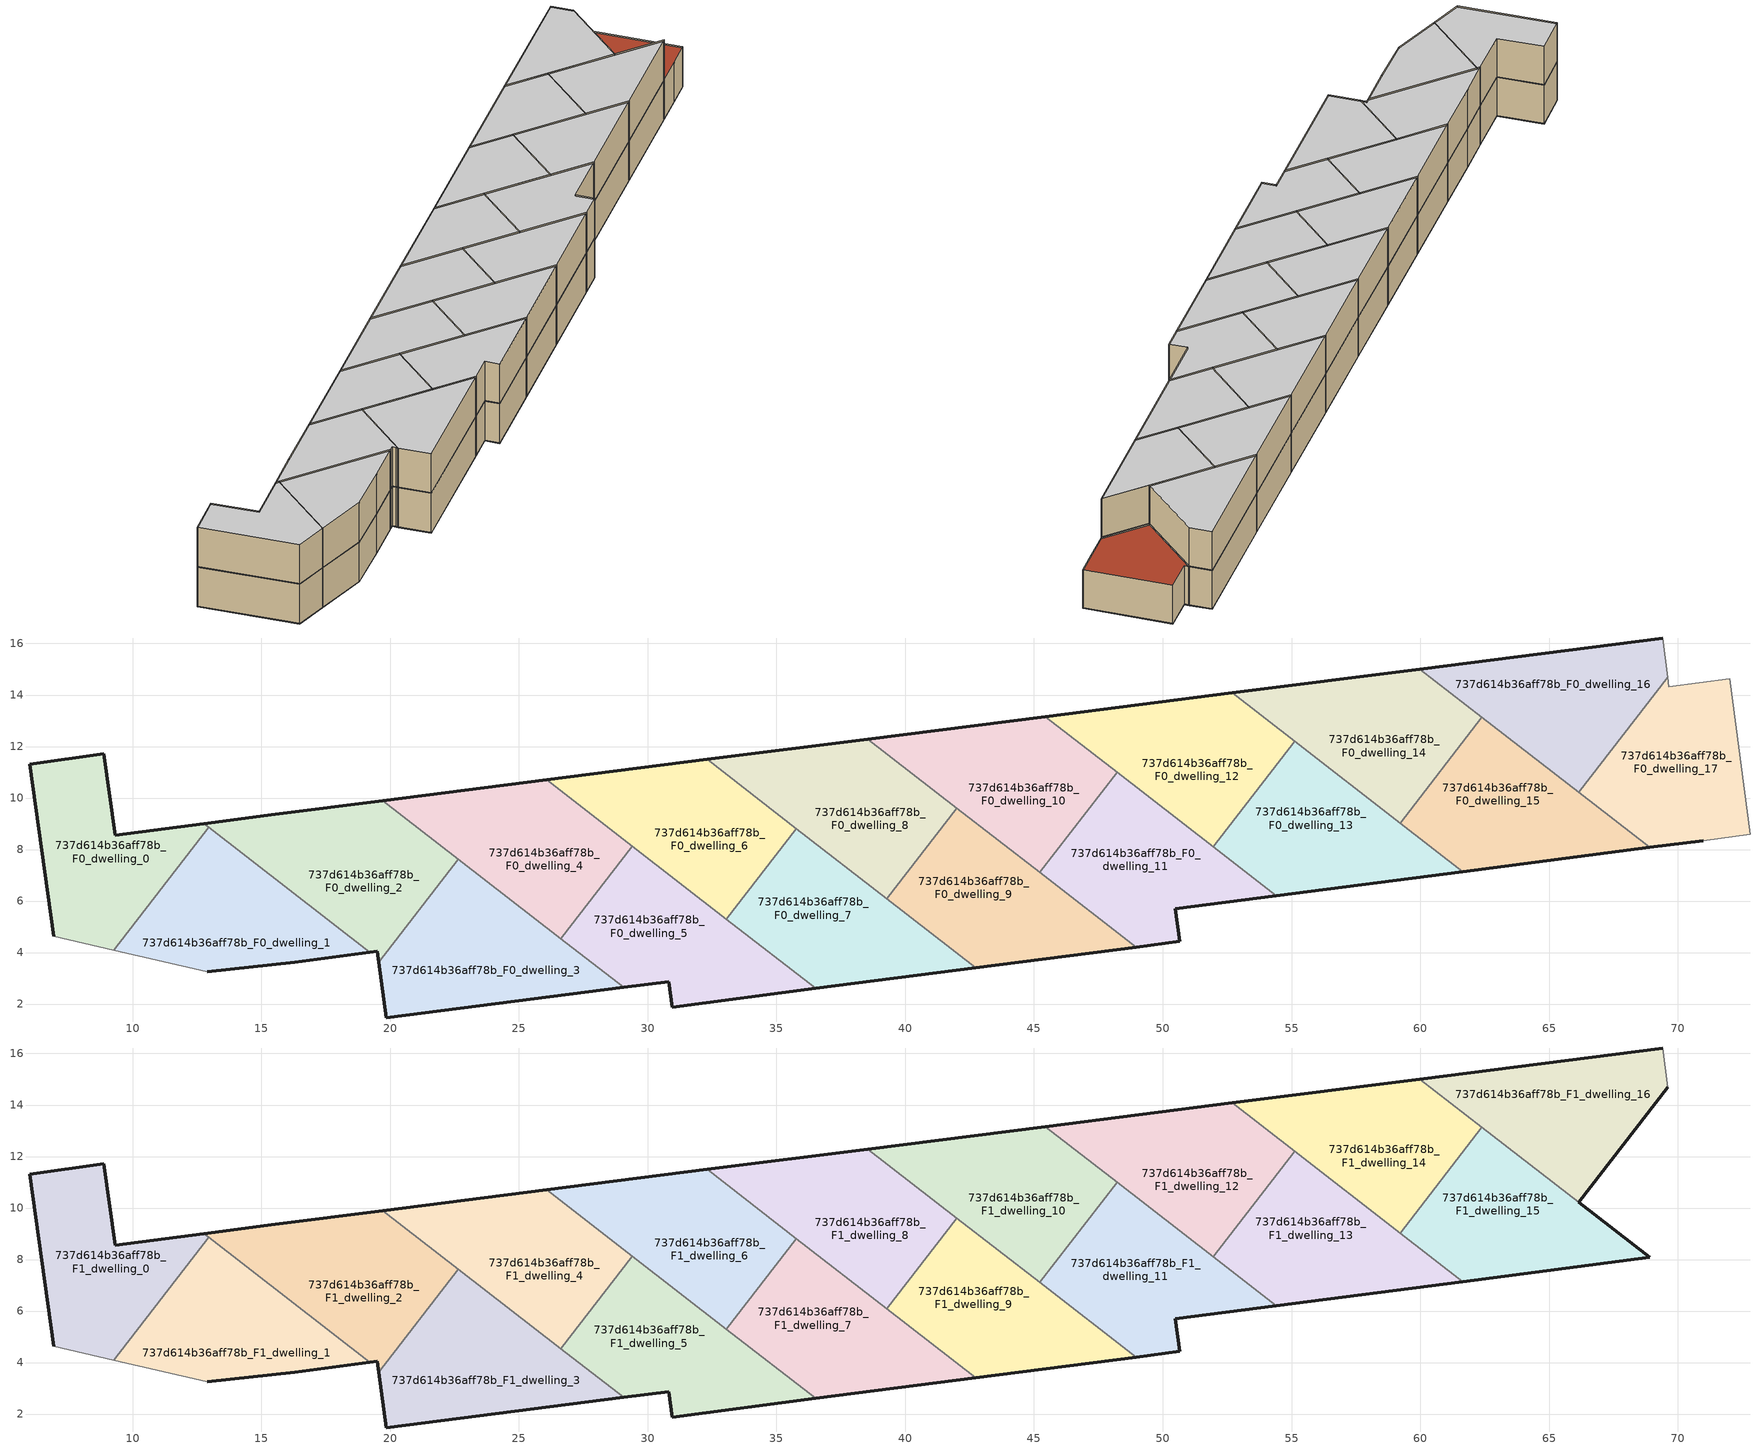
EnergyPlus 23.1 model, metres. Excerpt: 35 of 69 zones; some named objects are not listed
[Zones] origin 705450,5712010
737d614b36aff78b_F0_dwelling_0
 floor ground (EU_floor_Construction): 9.27,4.09 12.96,8.86 12.77,9 9.33,8.55 8.87,11.71 6,11.31 6.94,4.63 z0
 wall outside (EU_wall_Construction): 6.94,4.63 6,11.31 8.87,11.71 9.33,8.55 12.77,9 z0:3
 wall to 737d614b36aff78b_F0_dwelling_1 (EU_wall_Construction): 12.96,8.86 9.27,4.09 z0:3
 wall adiabatic (EU_wall_Construction): 9.27,4.09 6.94,4.63 z0:3
 wall to 737d614b36aff78b_F0_dwelling_2 (EU_wall_Construction): 12.77,9 12.96,8.86 z0:3
737d614b36aff78b_F0_dwelling_1
 floor ground (EU_floor_Construction): 19.22,4.01 12.96,8.86 9.27,4.09 12.9,3.25 16.3,3.63 z0
 wall outside (EU_wall_Construction): 19.22,4.01 16.3,3.63 12.9,3.25 z0:3
 wall adiabatic (EU_wall_Construction): 12.9,3.25 9.27,4.09 z0:3
 wall to 737d614b36aff78b_F0_dwelling_2 (EU_wall_Construction): 12.96,8.86 19.22,4.01 z0:3
737d614b36aff78b_F0_dwelling_10
 floor ground (EU_floor_Construction): 45.22,7.12 48.22,11 45.43,13.16 38.55,12.29 z0
 wall outside (EU_wall_Construction): 38.55,12.29 45.43,13.16 z0:3
 wall to 737d614b36aff78b_F0_dwelling_11 (EU_wall_Construction): 48.22,11 45.22,7.12 z0:3
 wall to 737d614b36aff78b_F0_dwelling_12 (EU_wall_Construction): 45.43,13.16 48.22,11 z0:3
 wall to 737d614b36aff78b_F0_dwelling_8 (EU_wall_Construction): 42.01,9.61 38.55,12.29 z0:3
 wall to 737d614b36aff78b_F0_dwelling_9 (EU_wall_Construction): 45.22,7.12 42.01,9.61 z0:3
737d614b36aff78b_F0_dwelling_11
 floor ground (EU_floor_Construction): 54.4,6.21 48.22,11 45.22,7.12 48.97,4.21 50.66,4.43 50.49,5.7 z0
 wall outside (EU_wall_Construction): 54.4,6.21 50.49,5.7 50.66,4.43 48.97,4.21 z0:3
 wall to 737d614b36aff78b_F0_dwelling_9 (EU_wall_Construction): 48.97,4.21 45.22,7.12 z0:3
 wall to 737d614b36aff78b_F0_dwelling_13 (EU_wall_Construction): 51.96,8.1 54.4,6.21 z0:3
 wall to 737d614b36aff78b_F0_dwelling_12 (EU_wall_Construction): 48.22,11 51.96,8.1 z0:3
737d614b36aff78b_F0_dwelling_12
 floor ground (EU_floor_Construction): 51.96,8.1 55.13,12.2 52.69,14.08 45.43,13.16 z0
 wall outside (EU_wall_Construction): 45.43,13.16 52.69,14.08 z0:3
 wall to 737d614b36aff78b_F0_dwelling_13 (EU_wall_Construction): 55.13,12.2 51.96,8.1 z0:3
 wall to 737d614b36aff78b_F0_dwelling_14 (EU_wall_Construction): 52.69,14.08 55.13,12.2 z0:3
737d614b36aff78b_F0_dwelling_13
 floor ground (EU_floor_Construction): 61.65,7.14 55.13,12.2 51.96,8.1 54.4,6.21 z0
 wall outside (EU_wall_Construction): 61.65,7.14 54.4,6.21 z0:3
 wall to 737d614b36aff78b_F0_dwelling_15 (EU_wall_Construction): 59.22,9.03 61.65,7.14 z0:3
 wall to 737d614b36aff78b_F0_dwelling_14 (EU_wall_Construction): 55.13,12.2 59.22,9.03 z0:3
737d614b36aff78b_F0_dwelling_14
 floor ground (EU_floor_Construction): 59.22,9.03 62.39,13.13 59.97,15.01 52.69,14.08 z0
 wall outside (EU_wall_Construction): 52.69,14.08 59.97,15.01 z0:3
 wall to 737d614b36aff78b_F0_dwelling_15 (EU_wall_Construction): 62.39,13.13 59.22,9.03 z0:3
 wall to 737d614b36aff78b_F0_dwelling_16 (EU_wall_Construction): 59.97,15.01 62.39,13.13 z0:3
737d614b36aff78b_F0_dwelling_15
 floor ground (EU_floor_Construction): 68.91,8.08 62.39,13.13 59.22,9.03 61.65,7.14 z0
 wall outside (EU_wall_Construction): 68.91,8.08 61.65,7.14 z0:3
 wall to 737d614b36aff78b_F0_dwelling_17 (EU_wall_Construction): 66.15,10.22 68.91,8.08 z0:3
 wall to 737d614b36aff78b_F0_dwelling_16 (EU_wall_Construction): 62.39,13.13 66.15,10.22 z0:3
737d614b36aff78b_F0_dwelling_16
 floor ground (EU_floor_Construction): 66.15,10.22 69.6,14.68 69.41,16.2 59.97,15.01 z0
 wall outside (EU_wall_Construction): 59.97,15.01 69.41,16.2 z0:3
 wall adiabatic (EU_wall_Construction): 69.41,16.2 69.6,14.68 z0:3
 wall to 737d614b36aff78b_F0_dwelling_17 (EU_wall_Construction): 69.6,14.68 66.15,10.22 z0:3
737d614b36aff78b_F0_dwelling_17
 floor ground (EU_floor_Construction): 72.8,8.59 72.02,14.63 69.65,14.32 69.6,14.68 66.15,10.22 68.91,8.08 70.99,8.35 z0
 wall outside (EU_wall_Construction): 70.99,8.35 68.91,8.08 z0:3
 wall adiabatic (EU_wall_Construction): 69.6,14.68 69.65,14.32 72.02,14.63 72.8,8.59 70.99,8.35 z0:3
 roof outside (EU_roof_Construction): 72.02,14.63 72.8,8.59 70.99,8.35 68.91,8.08 66.15,10.22 69.6,14.68 69.65,14.32 z3
737d614b36aff78b_F0_dwelling_2
 floor ground (EU_floor_Construction): 19.56,3.63 22.66,7.62 19.72,9.9 15.53,9.37 12.77,9 19.22,4.01 19.51,4.05 19.54,3.76 z0
 wall outside (EU_wall_Construction): 12.77,9 15.53,9.37 19.72,9.9 / 19.56,3.63 19.54,3.76 19.51,4.05 19.22,4.01 z0:3
 wall to 737d614b36aff78b_F0_dwelling_3 (EU_wall_Construction): 22.66,7.62 19.56,3.63 z0:3
 wall to 737d614b36aff78b_F0_dwelling_4 (EU_wall_Construction): 19.72,9.9 22.66,7.62 z0:3
737d614b36aff78b_F0_dwelling_3
 floor ground (EU_floor_Construction): 29.08,2.65 22.66,7.62 19.56,3.63 19.85,1.47 z0
 wall outside (EU_wall_Construction): 29.08,2.65 19.85,1.47 19.56,3.63 z0:3
 wall to 737d614b36aff78b_F0_dwelling_5 (EU_wall_Construction): 26.63,4.54 29.08,2.65 z0:3
 wall to 737d614b36aff78b_F0_dwelling_4 (EU_wall_Construction): 22.66,7.62 26.63,4.54 z0:3
737d614b36aff78b_F0_dwelling_4
 floor ground (EU_floor_Construction): 26.63,4.54 29.41,8.12 26.07,10.71 19.72,9.9 z0
 wall outside (EU_wall_Construction): 19.72,9.9 26.07,10.71 z0:3
 wall to 737d614b36aff78b_F0_dwelling_5 (EU_wall_Construction): 29.41,8.12 26.63,4.54 z0:3
 wall to 737d614b36aff78b_F0_dwelling_6 (EU_wall_Construction): 26.07,10.71 29.41,8.12 z0:3
737d614b36aff78b_F0_dwelling_5
 floor ground (EU_floor_Construction): 36.53,2.61 29.41,8.12 26.63,4.54 29.08,2.65 30.82,2.87 30.95,1.88 z0
 wall outside (EU_wall_Construction): 36.53,2.61 30.95,1.88 30.82,2.87 29.08,2.65 z0:3
 wall to 737d614b36aff78b_F0_dwelling_7 (EU_wall_Construction): 33.06,5.3 36.53,2.61 z0:3
 wall to 737d614b36aff78b_F0_dwelling_6 (EU_wall_Construction): 29.41,8.12 33.06,5.3 z0:3
737d614b36aff78b_F0_dwelling_6
 floor ground (EU_floor_Construction): 33.06,5.3 35.78,8.81 32.31,11.5 26.07,10.71 z0
 wall outside (EU_wall_Construction): 26.07,10.71 32.31,11.5 z0:3
 wall to 737d614b36aff78b_F0_dwelling_7 (EU_wall_Construction): 35.78,8.81 33.06,5.3 z0:3
 wall to 737d614b36aff78b_F0_dwelling_8 (EU_wall_Construction): 32.31,11.5 35.78,8.81 z0:3
737d614b36aff78b_F0_dwelling_7
 floor ground (EU_floor_Construction): 42.75,3.41 35.78,8.81 33.06,5.3 36.53,2.61 z0
 wall outside (EU_wall_Construction): 42.75,3.41 36.53,2.61 z0:3
 wall to 737d614b36aff78b_F0_dwelling_9 (EU_wall_Construction): 39.28,6.09 42.75,3.41 z0:3
 wall to 737d614b36aff78b_F0_dwelling_8 (EU_wall_Construction): 35.78,8.81 39.28,6.09 z0:3
737d614b36aff78b_F0_dwelling_8
 floor ground (EU_floor_Construction): 39.28,6.09 42.01,9.61 38.55,12.29 32.31,11.5 z0
 wall outside (EU_wall_Construction): 32.31,11.5 38.55,12.29 z0:3
 wall to 737d614b36aff78b_F0_dwelling_9 (EU_wall_Construction): 42.01,9.61 39.28,6.09 z0:3
737d614b36aff78b_F0_dwelling_9
 floor ground (EU_floor_Construction): 48.97,4.21 42.01,9.61 39.28,6.09 42.75,3.41 z0
 wall outside (EU_wall_Construction): 48.97,4.21 42.75,3.41 z0:3
737d614b36aff78b_F1_dwelling_0
 floor to 737d614b36aff78b_F0_dwelling_0 (EU_floor_Construction): 9.27,4.09 12.96,8.86 12.77,9 9.33,8.55 8.87,11.71 6,11.31 6.94,4.63 z3
 wall outside (EU_wall_Construction): 6.94,4.63 6,11.31 8.87,11.71 9.33,8.55 12.77,9 z3:6
 wall to 737d614b36aff78b_F1_dwelling_1 (EU_wall_Construction): 12.96,8.86 9.27,4.09 z3:6
 wall adiabatic (EU_wall_Construction): 9.27,4.09 6.94,4.63 z3:6
 wall to 737d614b36aff78b_F1_dwelling_2 (EU_wall_Construction): 12.77,9 12.96,8.86 z3:6
 ceiling to 737d614b36aff78b_F2_dwelling_0 (EU_floor_Construction): 12.77,9 12.96,8.86 9.27,4.09 6.94,4.63 6,11.31 8.87,11.71 9.33,8.55 z6
737d614b36aff78b_F1_dwelling_1
 floor to 737d614b36aff78b_F0_dwelling_1 (EU_floor_Construction): 19.22,4.01 12.96,8.86 9.27,4.09 12.9,3.25 16.3,3.63 z3
 wall outside (EU_wall_Construction): 19.22,4.01 16.3,3.63 12.9,3.25 z3:6
 wall adiabatic (EU_wall_Construction): 12.9,3.25 9.27,4.09 z3:6
 wall to 737d614b36aff78b_F1_dwelling_2 (EU_wall_Construction): 12.96,8.86 19.22,4.01 z3:6
 ceiling to 737d614b36aff78b_F2_dwelling_1 (EU_floor_Construction): 19.22,4.01 16.3,3.63 12.9,3.25 9.27,4.09 12.96,8.86 z6
737d614b36aff78b_F1_dwelling_10
 floor to 737d614b36aff78b_F0_dwelling_10 (EU_floor_Construction): 45.22,7.12 48.22,11 45.43,13.16 38.55,12.29 z3
 wall outside (EU_wall_Construction): 38.55,12.29 45.43,13.16 z3:6
 wall to 737d614b36aff78b_F1_dwelling_11 (EU_wall_Construction): 48.22,11 45.22,7.12 z3:6
 wall to 737d614b36aff78b_F1_dwelling_12 (EU_wall_Construction): 45.43,13.16 48.22,11 z3:6
 wall to 737d614b36aff78b_F1_dwelling_8 (EU_wall_Construction): 42.01,9.61 38.55,12.29 z3:6
 wall to 737d614b36aff78b_F1_dwelling_9 (EU_wall_Construction): 45.22,7.12 42.01,9.61 z3:6
 ceiling to 737d614b36aff78b_F2_dwelling_10 (EU_floor_Construction): 48.22,11 45.22,7.12 38.55,12.29 45.43,13.16 z6
737d614b36aff78b_F1_dwelling_11
 floor to 737d614b36aff78b_F0_dwelling_11 (EU_floor_Construction): 54.4,6.21 48.22,11 45.22,7.12 48.97,4.21 50.66,4.43 50.49,5.7 z3
 wall outside (EU_wall_Construction): 54.4,6.21 50.49,5.7 50.66,4.43 48.97,4.21 z3:6
 wall to 737d614b36aff78b_F1_dwelling_9 (EU_wall_Construction): 48.97,4.21 45.22,7.12 z3:6
 wall to 737d614b36aff78b_F1_dwelling_13 (EU_wall_Construction): 51.96,8.1 54.4,6.21 z3:6
 wall to 737d614b36aff78b_F1_dwelling_12 (EU_wall_Construction): 48.22,11 51.96,8.1 z3:6
 ceiling to 737d614b36aff78b_F2_dwelling_11 (EU_floor_Construction): 54.4,6.21 50.49,5.7 50.66,4.43 48.97,4.21 45.22,7.12 48.22,11 z6
737d614b36aff78b_F1_dwelling_12
 floor to 737d614b36aff78b_F0_dwelling_12 (EU_floor_Construction): 51.96,8.1 55.13,12.2 52.69,14.08 45.43,13.16 z3
 wall outside (EU_wall_Construction): 45.43,13.16 52.69,14.08 z3:6
 wall to 737d614b36aff78b_F1_dwelling_13 (EU_wall_Construction): 55.13,12.2 51.96,8.1 z3:6
 wall to 737d614b36aff78b_F1_dwelling_14 (EU_wall_Construction): 52.69,14.08 55.13,12.2 z3:6
 ceiling to 737d614b36aff78b_F2_dwelling_12 (EU_floor_Construction): 55.13,12.2 51.96,8.1 45.43,13.16 52.69,14.08 z6
737d614b36aff78b_F1_dwelling_13
 floor to 737d614b36aff78b_F0_dwelling_13 (EU_floor_Construction): 61.65,7.14 55.13,12.2 51.96,8.1 54.4,6.21 z3
 wall outside (EU_wall_Construction): 61.65,7.14 54.4,6.21 z3:6
 wall to 737d614b36aff78b_F1_dwelling_15 (EU_wall_Construction): 59.22,9.03 61.65,7.14 z3:6
 wall to 737d614b36aff78b_F1_dwelling_14 (EU_wall_Construction): 55.13,12.2 59.22,9.03 z3:6
 ceiling to 737d614b36aff78b_F2_dwelling_13 (EU_floor_Construction): 61.65,7.14 54.4,6.21 51.96,8.1 55.13,12.2 z6
737d614b36aff78b_F1_dwelling_14
 floor to 737d614b36aff78b_F0_dwelling_14 (EU_floor_Construction): 59.22,9.03 62.39,13.13 59.97,15.01 52.69,14.08 z3
 wall outside (EU_wall_Construction): 52.69,14.08 59.97,15.01 z3:6
 wall to 737d614b36aff78b_F1_dwelling_15 (EU_wall_Construction): 62.39,13.13 59.22,9.03 z3:6
 wall to 737d614b36aff78b_F1_dwelling_16 (EU_wall_Construction): 59.97,15.01 62.39,13.13 z3:6
 ceiling to 737d614b36aff78b_F2_dwelling_14 (EU_floor_Construction): 62.39,13.13 59.22,9.03 52.69,14.08 59.97,15.01 z6
737d614b36aff78b_F1_dwelling_15
 floor to 737d614b36aff78b_F0_dwelling_15 (EU_floor_Construction): 68.91,8.08 62.39,13.13 59.22,9.03 61.65,7.14 z3
 wall outside (EU_wall_Construction): 66.15,10.22 68.91,8.08 61.65,7.14 z3:6
 wall to 737d614b36aff78b_F1_dwelling_16 (EU_wall_Construction): 62.39,13.13 66.15,10.22 z3:6
 ceiling to 737d614b36aff78b_F2_dwelling_15 (EU_floor_Construction): 68.91,8.08 61.65,7.14 59.22,9.03 62.39,13.13 z6
737d614b36aff78b_F1_dwelling_16
 floor to 737d614b36aff78b_F0_dwelling_16 (EU_floor_Construction): 66.15,10.22 69.6,14.68 69.41,16.2 59.97,15.01 z3
 wall outside (EU_wall_Construction): 69.6,14.68 66.15,10.22 / 59.97,15.01 69.41,16.2 z3:6
 wall adiabatic (EU_wall_Construction): 69.41,16.2 69.6,14.68 z3:6
 ceiling to 737d614b36aff78b_F2_dwelling_16 (EU_floor_Construction): 69.41,16.2 69.6,14.68 66.15,10.22 59.97,15.01 z6
737d614b36aff78b_F1_dwelling_2
 floor to 737d614b36aff78b_F0_dwelling_2 (EU_floor_Construction): 19.56,3.63 22.66,7.62 19.72,9.9 15.53,9.37 12.77,9 19.22,4.01 19.51,4.05 19.54,3.76 z3
 wall outside (EU_wall_Construction): 12.77,9 15.53,9.37 19.72,9.9 / 19.56,3.63 19.54,3.76 19.51,4.05 19.22,4.01 z3:6
 wall to 737d614b36aff78b_F1_dwelling_3 (EU_wall_Construction): 22.66,7.62 19.56,3.63 z3:6
 wall to 737d614b36aff78b_F1_dwelling_4 (EU_wall_Construction): 19.72,9.9 22.66,7.62 z3:6
 ceiling to 737d614b36aff78b_F2_dwelling_2 (EU_floor_Construction): 22.66,7.62 19.56,3.63 19.54,3.76 19.51,4.05 19.22,4.01 12.77,9 15.53,9.37 19.72,9.9 z6
737d614b36aff78b_F1_dwelling_3
 floor to 737d614b36aff78b_F0_dwelling_3 (EU_floor_Construction): 29.08,2.65 22.66,7.62 19.56,3.63 19.85,1.47 z3
 wall outside (EU_wall_Construction): 29.08,2.65 19.85,1.47 19.56,3.63 z3:6
 wall to 737d614b36aff78b_F1_dwelling_5 (EU_wall_Construction): 26.63,4.54 29.08,2.65 z3:6
 wall to 737d614b36aff78b_F1_dwelling_4 (EU_wall_Construction): 22.66,7.62 26.63,4.54 z3:6
 ceiling to 737d614b36aff78b_F2_dwelling_3 (EU_floor_Construction): 29.08,2.65 19.85,1.47 19.56,3.63 22.66,7.62 z6
737d614b36aff78b_F1_dwelling_4
 floor to 737d614b36aff78b_F0_dwelling_4 (EU_floor_Construction): 26.63,4.54 29.41,8.12 26.07,10.71 19.72,9.9 z3
 wall outside (EU_wall_Construction): 19.72,9.9 26.07,10.71 z3:6
 wall to 737d614b36aff78b_F1_dwelling_5 (EU_wall_Construction): 29.41,8.12 26.63,4.54 z3:6
 wall to 737d614b36aff78b_F1_dwelling_6 (EU_wall_Construction): 26.07,10.71 29.41,8.12 z3:6
 ceiling to 737d614b36aff78b_F2_dwelling_4 (EU_floor_Construction): 29.41,8.12 26.63,4.54 19.72,9.9 26.07,10.71 z6
737d614b36aff78b_F1_dwelling_5
 floor to 737d614b36aff78b_F0_dwelling_5 (EU_floor_Construction): 36.53,2.61 29.41,8.12 26.63,4.54 29.08,2.65 30.82,2.87 30.95,1.88 z3
 wall outside (EU_wall_Construction): 36.53,2.61 30.95,1.88 30.82,2.87 29.08,2.65 z3:6
 wall to 737d614b36aff78b_F1_dwelling_7 (EU_wall_Construction): 33.06,5.3 36.53,2.61 z3:6
 wall to 737d614b36aff78b_F1_dwelling_6 (EU_wall_Construction): 29.41,8.12 33.06,5.3 z3:6
 ceiling to 737d614b36aff78b_F2_dwelling_5 (EU_floor_Construction): 36.53,2.61 30.95,1.88 30.82,2.87 29.08,2.65 26.63,4.54 29.41,8.12 z6
737d614b36aff78b_F1_dwelling_6
 floor to 737d614b36aff78b_F0_dwelling_6 (EU_floor_Construction): 33.06,5.3 35.78,8.81 32.31,11.5 26.07,10.71 z3
 wall outside (EU_wall_Construction): 26.07,10.71 32.31,11.5 z3:6
 wall to 737d614b36aff78b_F1_dwelling_7 (EU_wall_Construction): 35.78,8.81 33.06,5.3 z3:6
 wall to 737d614b36aff78b_F1_dwelling_8 (EU_wall_Construction): 32.31,11.5 35.78,8.81 z3:6
 ceiling to 737d614b36aff78b_F2_dwelling_6 (EU_floor_Construction): 35.78,8.81 33.06,5.3 26.07,10.71 32.31,11.5 z6
737d614b36aff78b_F1_dwelling_7
 floor to 737d614b36aff78b_F0_dwelling_7 (EU_floor_Construction): 42.75,3.41 35.78,8.81 33.06,5.3 36.53,2.61 z3
 wall outside (EU_wall_Construction): 42.75,3.41 36.53,2.61 z3:6
 wall to 737d614b36aff78b_F1_dwelling_9 (EU_wall_Construction): 39.28,6.09 42.75,3.41 z3:6
 wall to 737d614b36aff78b_F1_dwelling_8 (EU_wall_Construction): 35.78,8.81 39.28,6.09 z3:6
 ceiling to 737d614b36aff78b_F2_dwelling_7 (EU_floor_Construction): 42.75,3.41 36.53,2.61 33.06,5.3 35.78,8.81 z6
737d614b36aff78b_F1_dwelling_8
 floor to 737d614b36aff78b_F0_dwelling_8 (EU_floor_Construction): 39.28,6.09 42.01,9.61 38.55,12.29 32.31,11.5 z3
 wall outside (EU_wall_Construction): 32.31,11.5 38.55,12.29 z3:6
 wall to 737d614b36aff78b_F1_dwelling_9 (EU_wall_Construction): 42.01,9.61 39.28,6.09 z3:6
 ceiling to 737d614b36aff78b_F2_dwelling_8 (EU_floor_Construction): 42.01,9.61 39.28,6.09 32.31,11.5 38.55,12.29 z6
737d614b36aff78b_F1_dwelling_9
 floor to 737d614b36aff78b_F0_dwelling_9 (EU_floor_Construction): 48.97,4.21 42.01,9.61 39.28,6.09 42.75,3.41 z3
 wall outside (EU_wall_Construction): 48.97,4.21 42.75,3.41 z3:6
 ceiling to 737d614b36aff78b_F2_dwelling_9 (EU_floor_Construction): 48.97,4.21 42.75,3.41 39.28,6.09 42.01,9.61 z6
[Building]
EU S2 Campaign: North Axis=0; Terrain=City; Solar Distribution=FullExterior
[Site:Location]
London: Latitude=51.5; Longitude=-0.5; Time Zone=0; Elevation=25
[SizingPeriod:WeatherFileDays]
AnnualSizingPeriod: Begin Month=1; Begin Day of Month=1; End Month=12; End Day of Month=31; Day of Week for Start Day=Monday; Use Weather File Daylight Saving Period=No; Use Weather File Rain and Snow Indicators=No
[MATERIAL]
EU_InternalMass_Material: Roughness=MediumRough; Thickness=0.1; Conductivity=1; Density=1800; Specific Heat=900; Thermal Absorptance=0.9; Solar Absorptance=0.7; Visible Absorptance=0.7
[MATERIAL:NOMASS] Roughness=MediumRough; Thermal Absorptance=0.9; Solar Absorptance=0.7; Visible Absorptance=0.7
Name | Thermal Resistance
EU_wall_NoMass | 0.635353
EU_roof_NoMass | 0.675062
EU_floor_NoMass | 1.96382
[CONSTRUCTION]
EU_wall_Construction: EU_wall_NoMass
EU_roof_Construction: EU_roof_NoMass
EU_floor_Construction: EU_floor_NoMass
EU_InternalMass_Construction: EU_InternalMass_Material
[ZONE] Type=1; Multiplier=1; Ceiling Height=autocalculate; Floor Area=autocalculate; Part of Total Floor Area=Yes
Name | Volume
737d614b36aff78b_F0_dwelling_0; 737d614b36aff78b_F1_dwelling_0 | 84.082
737d614b36aff78b_F0_dwelling_1; 737d614b36aff78b_F1_dwelling_1 | 84.0754
737d614b36aff78b_F0_dwelling_10; 737d614b36aff78b_F1_dwelling_10 | 88.0635
737d614b36aff78b_F0_dwelling_11; 737d614b36aff78b_F1_dwelling_11 | 88.0386
737d614b36aff78b_F0_dwelling_12; 737d614b36aff78b_F1_dwelling_12 | 88.0715
737d614b36aff78b_F0_dwelling_13; 737d614b36aff78b_F1_dwelling_13 | 88.0664
737d614b36aff78b_F0_dwelling_14; 737d614b36aff78b_F1_dwelling_14 | 88.0518
737d614b36aff78b_F0_dwelling_15; 737d614b36aff78b_F1_dwelling_15 | 88.0613
737d614b36aff78b_F0_dwelling_16; 737d614b36aff78b_F1_dwelling_16 | 88.0496
737d614b36aff78b_F0_dwelling_17 | 88.0583
737d614b36aff78b_F0_dwelling_2; 737d614b36aff78b_F1_dwelling_2 | 92.0361
737d614b36aff78b_F0_dwelling_3; 737d614b36aff78b_F1_dwelling_3 | 92.0347
737d614b36aff78b_F0_dwelling_4; 737d614b36aff78b_F1_dwelling_4 | 88.062
737d614b36aff78b_F0_dwelling_5; 737d614b36aff78b_F1_dwelling_5 | 88.0598
737d614b36aff78b_F0_dwelling_6; 737d614b36aff78b_F1_dwelling_6 | 88.051
737d614b36aff78b_F0_dwelling_7; 737d614b36aff78b_F1_dwelling_7 | 88.0488
737d614b36aff78b_F0_dwelling_8; 737d614b36aff78b_F1_dwelling_8 | 88.0642
737d614b36aff78b_F0_dwelling_9; 737d614b36aff78b_F1_dwelling_9 | 88.0605
[INTERNALMASS] Construction=EU_InternalMass_Construction
Name | Zone or ZoneList | Surface Area
737d614b36aff78b_F0_dwelling_0_EU_InternalMass | 737d614b36aff78b_F0_dwelling_0 | 28.0267
737d614b36aff78b_F0_dwelling_1_EU_InternalMass | 737d614b36aff78b_F0_dwelling_1 | 28.0256
737d614b36aff78b_F0_dwelling_2_EU_InternalMass | 737d614b36aff78b_F0_dwelling_2 | 30.6785
737d614b36aff78b_F0_dwelling_3_EU_InternalMass | 737d614b36aff78b_F0_dwelling_3 | 30.6795
737d614b36aff78b_F0_dwelling_4_EU_InternalMass | 737d614b36aff78b_F0_dwelling_4 | 29.3546
737d614b36aff78b_F0_dwelling_5_EU_InternalMass | 737d614b36aff78b_F0_dwelling_5 | 29.3529
737d614b36aff78b_F0_dwelling_6_EU_InternalMass | 737d614b36aff78b_F0_dwelling_6 | 29.3491
737d614b36aff78b_F0_dwelling_7_EU_InternalMass | 737d614b36aff78b_F0_dwelling_7 | 29.3492
737d614b36aff78b_F0_dwelling_8_EU_InternalMass | 737d614b36aff78b_F0_dwelling_8 | 29.3586
737d614b36aff78b_F0_dwelling_9_EU_InternalMass | 737d614b36aff78b_F0_dwelling_9 | 29.3548
737d614b36aff78b_F0_dwelling_10_EU_InternalMass | 737d614b36aff78b_F0_dwelling_10 | 29.3546
737d614b36aff78b_F0_dwelling_11_EU_InternalMass | 737d614b36aff78b_F0_dwelling_11 | 29.3457
737d614b36aff78b_F0_dwelling_12_EU_InternalMass | 737d614b36aff78b_F0_dwelling_12 | 29.3581
737d614b36aff78b_F0_dwelling_13_EU_InternalMass | 737d614b36aff78b_F0_dwelling_13 | 29.3565
737d614b36aff78b_F0_dwelling_14_EU_InternalMass | 737d614b36aff78b_F0_dwelling_14 | 29.3495
737d614b36aff78b_F0_dwelling_15_EU_InternalMass | 737d614b36aff78b_F0_dwelling_15 | 29.3527
737d614b36aff78b_F0_dwelling_16_EU_InternalMass | 737d614b36aff78b_F0_dwelling_16 | 29.352
737d614b36aff78b_F0_dwelling_17_EU_InternalMass | 737d614b36aff78b_F0_dwelling_17 | 29.3525
737d614b36aff78b_F1_dwelling_0_EU_InternalMass | 737d614b36aff78b_F1_dwelling_0 | 31.0801
737d614b36aff78b_F1_dwelling_1_EU_InternalMass | 737d614b36aff78b_F1_dwelling_1 | 31.0803
737d614b36aff78b_F1_dwelling_2_EU_InternalMass | 737d614b36aff78b_F1_dwelling_2 | 31.0759
737d614b36aff78b_F1_dwelling_3_EU_InternalMass | 737d614b36aff78b_F1_dwelling_3 | 31.0783
737d614b36aff78b_F1_dwelling_4_EU_InternalMass | 737d614b36aff78b_F1_dwelling_4 | 31.0809
737d614b36aff78b_F1_dwelling_5_EU_InternalMass | 737d614b36aff78b_F1_dwelling_5 | 31.0765
737d614b36aff78b_F1_dwelling_6_EU_InternalMass | 737d614b36aff78b_F1_dwelling_6 | 31.0766
737d614b36aff78b_F1_dwelling_7_EU_InternalMass | 737d614b36aff78b_F1_dwelling_7 | 31.0822
737d614b36aff78b_F1_dwelling_8_EU_InternalMass | 737d614b36aff78b_F1_dwelling_8 | 31.0828
737d614b36aff78b_F1_dwelling_9_EU_InternalMass | 737d614b36aff78b_F1_dwelling_9 | 31.075
737d614b36aff78b_F1_dwelling_10_EU_InternalMass | 737d614b36aff78b_F1_dwelling_10 | 31.0787
737d614b36aff78b_F1_dwelling_11_EU_InternalMass | 737d614b36aff78b_F1_dwelling_11 | 31.0802
737d614b36aff78b_F1_dwelling_12_EU_InternalMass | 737d614b36aff78b_F1_dwelling_12 | 31.0878
737d614b36aff78b_F1_dwelling_13_EU_InternalMass | 737d614b36aff78b_F1_dwelling_13 | 31.0725
737d614b36aff78b_F1_dwelling_14_EU_InternalMass | 737d614b36aff78b_F1_dwelling_14 | 31.0795
737d614b36aff78b_F1_dwelling_15_EU_InternalMass | 737d614b36aff78b_F1_dwelling_15 | 31.081
737d614b36aff78b_F1_dwelling_16_EU_InternalMass | 737d614b36aff78b_F1_dwelling_16 | 31.0809
[OTHEREQUIPMENT] Fuel Type=Electricity; Design Level Calculation Method=Watts/Area; Power per Zone Floor Area=1; Fraction Latent=0; Fraction Radiant=0; Fraction Lost=0; Carbon Dioxide Generation Rate=0; EndUse Subcategory=EU_Step8_InternalGains
Name | Zone or ZoneList or Space or SpaceList | Schedule
EU_Step8_InternalGain_737d614b36aff78b_F0_dwelling_0_f000 | 737d614b36aff78b_F0_dwelling_0 | EU_Step8_GainSchedule_737d614b36aff78b_F0_dwelling_0_f000
EU_Step8_InternalGain_737d614b36aff78b_F0_dwelling_1_f000 | 737d614b36aff78b_F0_dwelling_1 | EU_Step8_GainSchedule_737d614b36aff78b_F0_dwelling_1_f000
EU_Step8_InternalGain_737d614b36aff78b_F0_dwelling_2_f000 | 737d614b36aff78b_F0_dwelling_2 | EU_Step8_GainSchedule_737d614b36aff78b_F0_dwelling_2_f000
EU_Step8_InternalGain_737d614b36aff78b_F0_dwelling_3_f000 | 737d614b36aff78b_F0_dwelling_3 | EU_Step8_GainSchedule_737d614b36aff78b_F0_dwelling_3_f000
EU_Step8_InternalGain_737d614b36aff78b_F0_dwelling_4_f000 | 737d614b36aff78b_F0_dwelling_4 | EU_Step8_GainSchedule_737d614b36aff78b_F0_dwelling_4_f000
EU_Step8_InternalGain_737d614b36aff78b_F0_dwelling_5_f000 | 737d614b36aff78b_F0_dwelling_5 | EU_Step8_GainSchedule_737d614b36aff78b_F0_dwelling_5_f000
EU_Step8_InternalGain_737d614b36aff78b_F0_dwelling_6_f000 | 737d614b36aff78b_F0_dwelling_6 | EU_Step8_GainSchedule_737d614b36aff78b_F0_dwelling_6_f000
EU_Step8_InternalGain_737d614b36aff78b_F0_dwelling_7_f000 | 737d614b36aff78b_F0_dwelling_7 | EU_Step8_GainSchedule_737d614b36aff78b_F0_dwelling_7_f000
EU_Step8_InternalGain_737d614b36aff78b_F0_dwelling_8_f000 | 737d614b36aff78b_F0_dwelling_8 | EU_Step8_GainSchedule_737d614b36aff78b_F0_dwelling_8_f000
EU_Step8_InternalGain_737d614b36aff78b_F0_dwelling_9_f000 | 737d614b36aff78b_F0_dwelling_9 | EU_Step8_GainSchedule_737d614b36aff78b_F0_dwelling_9_f000
EU_Step8_InternalGain_737d614b36aff78b_F0_dwelling_10_f000 | 737d614b36aff78b_F0_dwelling_10 | EU_Step8_GainSchedule_737d614b36aff78b_F0_dwelling_10_f000
EU_Step8_InternalGain_737d614b36aff78b_F0_dwelling_11_f000 | 737d614b36aff78b_F0_dwelling_11 | EU_Step8_GainSchedule_737d614b36aff78b_F0_dwelling_11_f000
EU_Step8_InternalGain_737d614b36aff78b_F0_dwelling_12_f000 | 737d614b36aff78b_F0_dwelling_12 | EU_Step8_GainSchedule_737d614b36aff78b_F0_dwelling_12_f000
EU_Step8_InternalGain_737d614b36aff78b_F0_dwelling_13_f000 | 737d614b36aff78b_F0_dwelling_13 | EU_Step8_GainSchedule_737d614b36aff78b_F0_dwelling_13_f000
EU_Step8_InternalGain_737d614b36aff78b_F0_dwelling_14_f000 | 737d614b36aff78b_F0_dwelling_14 | EU_Step8_GainSchedule_737d614b36aff78b_F0_dwelling_14_f000
EU_Step8_InternalGain_737d614b36aff78b_F0_dwelling_15_f000 | 737d614b36aff78b_F0_dwelling_15 | EU_Step8_GainSchedule_737d614b36aff78b_F0_dwelling_15_f000
EU_Step8_InternalGain_737d614b36aff78b_F0_dwelling_16_f000 | 737d614b36aff78b_F0_dwelling_16 | EU_Step8_GainSchedule_737d614b36aff78b_F0_dwelling_16_f000
EU_Step8_InternalGain_737d614b36aff78b_F0_dwelling_17_f000 | 737d614b36aff78b_F0_dwelling_17 | EU_Step8_GainSchedule_737d614b36aff78b_F0_dwelling_17_f000
EU_Step8_InternalGain_737d614b36aff78b_F1_dwelling_0_f000 | 737d614b36aff78b_F1_dwelling_0 | EU_Step8_GainSchedule_737d614b36aff78b_F1_dwelling_0_f000
EU_Step8_InternalGain_737d614b36aff78b_F1_dwelling_1_f000 | 737d614b36aff78b_F1_dwelling_1 | EU_Step8_GainSchedule_737d614b36aff78b_F1_dwelling_1_f000
EU_Step8_InternalGain_737d614b36aff78b_F1_dwelling_2_f000 | 737d614b36aff78b_F1_dwelling_2 | EU_Step8_GainSchedule_737d614b36aff78b_F1_dwelling_2_f000
EU_Step8_InternalGain_737d614b36aff78b_F1_dwelling_3_f000 | 737d614b36aff78b_F1_dwelling_3 | EU_Step8_GainSchedule_737d614b36aff78b_F1_dwelling_3_f000
EU_Step8_InternalGain_737d614b36aff78b_F1_dwelling_4_f000 | 737d614b36aff78b_F1_dwelling_4 | EU_Step8_GainSchedule_737d614b36aff78b_F1_dwelling_4_f000
EU_Step8_InternalGain_737d614b36aff78b_F1_dwelling_5_f000 | 737d614b36aff78b_F1_dwelling_5 | EU_Step8_GainSchedule_737d614b36aff78b_F1_dwelling_5_f000
EU_Step8_InternalGain_737d614b36aff78b_F1_dwelling_6_f000 | 737d614b36aff78b_F1_dwelling_6 | EU_Step8_GainSchedule_737d614b36aff78b_F1_dwelling_6_f000
EU_Step8_InternalGain_737d614b36aff78b_F1_dwelling_7_f000 | 737d614b36aff78b_F1_dwelling_7 | EU_Step8_GainSchedule_737d614b36aff78b_F1_dwelling_7_f000
EU_Step8_InternalGain_737d614b36aff78b_F1_dwelling_8_f000 | 737d614b36aff78b_F1_dwelling_8 | EU_Step8_GainSchedule_737d614b36aff78b_F1_dwelling_8_f000
EU_Step8_InternalGain_737d614b36aff78b_F1_dwelling_9_f000 | 737d614b36aff78b_F1_dwelling_9 | EU_Step8_GainSchedule_737d614b36aff78b_F1_dwelling_9_f000
EU_Step8_InternalGain_737d614b36aff78b_F1_dwelling_10_f000 | 737d614b36aff78b_F1_dwelling_10 | EU_Step8_GainSchedule_737d614b36aff78b_F1_dwelling_10_f000
EU_Step8_InternalGain_737d614b36aff78b_F1_dwelling_11_f000 | 737d614b36aff78b_F1_dwelling_11 | EU_Step8_GainSchedule_737d614b36aff78b_F1_dwelling_11_f000
EU_Step8_InternalGain_737d614b36aff78b_F1_dwelling_12_f000 | 737d614b36aff78b_F1_dwelling_12 | EU_Step8_GainSchedule_737d614b36aff78b_F1_dwelling_12_f000
EU_Step8_InternalGain_737d614b36aff78b_F1_dwelling_13_f000 | 737d614b36aff78b_F1_dwelling_13 | EU_Step8_GainSchedule_737d614b36aff78b_F1_dwelling_13_f000
EU_Step8_InternalGain_737d614b36aff78b_F1_dwelling_14_f000 | 737d614b36aff78b_F1_dwelling_14 | EU_Step8_GainSchedule_737d614b36aff78b_F1_dwelling_14_f000
EU_Step8_InternalGain_737d614b36aff78b_F1_dwelling_15_f000 | 737d614b36aff78b_F1_dwelling_15 | EU_Step8_GainSchedule_737d614b36aff78b_F1_dwelling_15_f000
EU_Step8_InternalGain_737d614b36aff78b_F1_dwelling_16_f000 | 737d614b36aff78b_F1_dwelling_16 | EU_Step8_GainSchedule_737d614b36aff78b_F1_dwelling_16_f000
[ZONEVENTILATION:DESIGNFLOWRATE] Schedule=EU_AlwaysOn; Design Flow Rate Calculation Method=AirChanges/Hour; Air Changes per Hour=0.555504; Ventilation Type=Natural; Fan Pressure Rise=0; Fan Total Efficiency=1; Constant Term Coefficient=1; Temperature Term Coefficient=0; Velocity Term Coefficient=0; Velocity Squared Term Coefficient=0; Minimum Indoor Temperature=-100; Maximum Indoor Temperature=100; Delta Temperature=-100; Minimum Outdoor Temperature=-100; Maximum Outdoor Temperature=100; Maximum Wind Speed=40
Name | Zone or ZoneList or Space or SpaceList
EU_ConstantAir_737d614b36aff78b_F0_dwelling_0 | 737d614b36aff78b_F0_dwelling_0
EU_ConstantAir_737d614b36aff78b_F0_dwelling_1 | 737d614b36aff78b_F0_dwelling_1
EU_ConstantAir_737d614b36aff78b_F0_dwelling_2 | 737d614b36aff78b_F0_dwelling_2
EU_ConstantAir_737d614b36aff78b_F0_dwelling_3 | 737d614b36aff78b_F0_dwelling_3
EU_ConstantAir_737d614b36aff78b_F0_dwelling_4 | 737d614b36aff78b_F0_dwelling_4
EU_ConstantAir_737d614b36aff78b_F0_dwelling_5 | 737d614b36aff78b_F0_dwelling_5
EU_ConstantAir_737d614b36aff78b_F0_dwelling_6 | 737d614b36aff78b_F0_dwelling_6
EU_ConstantAir_737d614b36aff78b_F0_dwelling_7 | 737d614b36aff78b_F0_dwelling_7
EU_ConstantAir_737d614b36aff78b_F0_dwelling_8 | 737d614b36aff78b_F0_dwelling_8
EU_ConstantAir_737d614b36aff78b_F0_dwelling_9 | 737d614b36aff78b_F0_dwelling_9
EU_ConstantAir_737d614b36aff78b_F0_dwelling_10 | 737d614b36aff78b_F0_dwelling_10
EU_ConstantAir_737d614b36aff78b_F0_dwelling_11 | 737d614b36aff78b_F0_dwelling_11
EU_ConstantAir_737d614b36aff78b_F0_dwelling_12 | 737d614b36aff78b_F0_dwelling_12
EU_ConstantAir_737d614b36aff78b_F0_dwelling_13 | 737d614b36aff78b_F0_dwelling_13
EU_ConstantAir_737d614b36aff78b_F0_dwelling_14 | 737d614b36aff78b_F0_dwelling_14
EU_ConstantAir_737d614b36aff78b_F0_dwelling_15 | 737d614b36aff78b_F0_dwelling_15
EU_ConstantAir_737d614b36aff78b_F0_dwelling_16 | 737d614b36aff78b_F0_dwelling_16
EU_ConstantAir_737d614b36aff78b_F0_dwelling_17 | 737d614b36aff78b_F0_dwelling_17
EU_ConstantAir_737d614b36aff78b_F1_dwelling_0 | 737d614b36aff78b_F1_dwelling_0
EU_ConstantAir_737d614b36aff78b_F1_dwelling_1 | 737d614b36aff78b_F1_dwelling_1
EU_ConstantAir_737d614b36aff78b_F1_dwelling_2 | 737d614b36aff78b_F1_dwelling_2
EU_ConstantAir_737d614b36aff78b_F1_dwelling_3 | 737d614b36aff78b_F1_dwelling_3
EU_ConstantAir_737d614b36aff78b_F1_dwelling_4 | 737d614b36aff78b_F1_dwelling_4
EU_ConstantAir_737d614b36aff78b_F1_dwelling_5 | 737d614b36aff78b_F1_dwelling_5
EU_ConstantAir_737d614b36aff78b_F1_dwelling_6 | 737d614b36aff78b_F1_dwelling_6
EU_ConstantAir_737d614b36aff78b_F1_dwelling_7 | 737d614b36aff78b_F1_dwelling_7
EU_ConstantAir_737d614b36aff78b_F1_dwelling_8 | 737d614b36aff78b_F1_dwelling_8
EU_ConstantAir_737d614b36aff78b_F1_dwelling_9 | 737d614b36aff78b_F1_dwelling_9
EU_ConstantAir_737d614b36aff78b_F1_dwelling_10 | 737d614b36aff78b_F1_dwelling_10
EU_ConstantAir_737d614b36aff78b_F1_dwelling_11 | 737d614b36aff78b_F1_dwelling_11
EU_ConstantAir_737d614b36aff78b_F1_dwelling_12 | 737d614b36aff78b_F1_dwelling_12
EU_ConstantAir_737d614b36aff78b_F1_dwelling_13 | 737d614b36aff78b_F1_dwelling_13
EU_ConstantAir_737d614b36aff78b_F1_dwelling_14 | 737d614b36aff78b_F1_dwelling_14
EU_ConstantAir_737d614b36aff78b_F1_dwelling_15 | 737d614b36aff78b_F1_dwelling_15
EU_ConstantAir_737d614b36aff78b_F1_dwelling_16 | 737d614b36aff78b_F1_dwelling_16
[HVACTEMPLATE:THERMOSTAT] Constant Heating Setpoint=20; Constant Cooling Setpoint=50
EU_HeatOnly_737d614b36aff78b_F0_dwelling_0; EU_HeatOnly_737d614b36aff78b_F0_dwelling_1; EU_HeatOnly_737d614b36aff78b_F0_dwelling_2; EU_HeatOnly_737d614b36aff78b_F0_dwelling_3; EU_HeatOnly_737d614b36aff78b_F0_dwelling_4; EU_HeatOnly_737d614b36aff78b_F0_dwelling_5; EU_HeatOnly_737d614b36aff78b_F0_dwelling_6; EU_HeatOnly_737d614b36aff78b_F0_dwelling_7; EU_HeatOnly_737d614b36aff78b_F0_dwelling_8; EU_HeatOnly_737d614b36aff78b_F0_dwelling_9; EU_HeatOnly_737d614b36aff78b_F0_dwelling_10; EU_HeatOnly_737d614b36aff78b_F0_dwelling_11; EU_HeatOnly_737d614b36aff78b_F0_dwelling_12; EU_HeatOnly_737d614b36aff78b_F0_dwelling_13; EU_HeatOnly_737d614b36aff78b_F0_dwelling_14; EU_HeatOnly_737d614b36aff78b_F0_dwelling_15; EU_HeatOnly_737d614b36aff78b_F0_dwelling_16
[HVACTEMPLATE:ZONE:IDEALLOADSAIRSYSTEM] System Availability Schedule=EU_AlwaysOn; Maximum Heating Supply Air Temperature=50; Minimum Cooling Supply Air Temperature=13; Maximum Heating Supply Air Humidity Ratio=0.0156; Minimum Cooling Supply Air Humidity Ratio=0.0077; Heating Limit=NoLimit; Cooling Limit=NoLimit; Heating Availability Schedule=EU_AlwaysOn; Cooling Availability Schedule=EU_CoolingOff; Dehumidification Control Type=ConstantSensibleHeatRatio; Cooling Sensible Heat Ratio=0.7; Dehumidification Setpoint=60; Humidification Control Type=None; Humidification Setpoint=30; Outdoor Air Method=None; Outdoor Air Flow Rate per Person=0.00944; Outdoor Air Flow Rate per Zone Floor Area=0; Outdoor Air Flow Rate per Zone=0; Demand Controlled Ventilation Type=None; Outdoor Air Economizer Type=NoEconomizer; Heat Recovery Type=None; Sensible Heat Recovery Effectiveness=0.7; Latent Heat Recovery Effectiveness=0.65
Name | Template Thermostat
737d614b36aff78b_F0_dwelling_0 | EU_HeatOnly_737d614b36aff78b_F0_dwelling_0
737d614b36aff78b_F0_dwelling_1 | EU_HeatOnly_737d614b36aff78b_F0_dwelling_1
737d614b36aff78b_F0_dwelling_2 | EU_HeatOnly_737d614b36aff78b_F0_dwelling_2
737d614b36aff78b_F0_dwelling_3 | EU_HeatOnly_737d614b36aff78b_F0_dwelling_3
737d614b36aff78b_F0_dwelling_4 | EU_HeatOnly_737d614b36aff78b_F0_dwelling_4
737d614b36aff78b_F0_dwelling_5 | EU_HeatOnly_737d614b36aff78b_F0_dwelling_5
737d614b36aff78b_F0_dwelling_6 | EU_HeatOnly_737d614b36aff78b_F0_dwelling_6
737d614b36aff78b_F0_dwelling_7 | EU_HeatOnly_737d614b36aff78b_F0_dwelling_7
737d614b36aff78b_F0_dwelling_8 | EU_HeatOnly_737d614b36aff78b_F0_dwelling_8
737d614b36aff78b_F0_dwelling_9 | EU_HeatOnly_737d614b36aff78b_F0_dwelling_9
737d614b36aff78b_F0_dwelling_10 | EU_HeatOnly_737d614b36aff78b_F0_dwelling_10
737d614b36aff78b_F0_dwelling_11 | EU_HeatOnly_737d614b36aff78b_F0_dwelling_11
737d614b36aff78b_F0_dwelling_12 | EU_HeatOnly_737d614b36aff78b_F0_dwelling_12
737d614b36aff78b_F0_dwelling_13 | EU_HeatOnly_737d614b36aff78b_F0_dwelling_13
737d614b36aff78b_F0_dwelling_14 | EU_HeatOnly_737d614b36aff78b_F0_dwelling_14
737d614b36aff78b_F0_dwelling_15 | EU_HeatOnly_737d614b36aff78b_F0_dwelling_15
737d614b36aff78b_F0_dwelling_16 | EU_HeatOnly_737d614b36aff78b_F0_dwelling_16
737d614b36aff78b_F0_dwelling_17 | EU_HeatOnly_737d614b36aff78b_F0_dwelling_17
737d614b36aff78b_F1_dwelling_0 | EU_HeatOnly_737d614b36aff78b_F1_dwelling_0
737d614b36aff78b_F1_dwelling_1 | EU_HeatOnly_737d614b36aff78b_F1_dwelling_1
737d614b36aff78b_F1_dwelling_2 | EU_HeatOnly_737d614b36aff78b_F1_dwelling_2
737d614b36aff78b_F1_dwelling_3 | EU_HeatOnly_737d614b36aff78b_F1_dwelling_3
737d614b36aff78b_F1_dwelling_4 | EU_HeatOnly_737d614b36aff78b_F1_dwelling_4
737d614b36aff78b_F1_dwelling_5 | EU_HeatOnly_737d614b36aff78b_F1_dwelling_5
737d614b36aff78b_F1_dwelling_6 | EU_HeatOnly_737d614b36aff78b_F1_dwelling_6
737d614b36aff78b_F1_dwelling_7 | EU_HeatOnly_737d614b36aff78b_F1_dwelling_7
737d614b36aff78b_F1_dwelling_8 | EU_HeatOnly_737d614b36aff78b_F1_dwelling_8
737d614b36aff78b_F1_dwelling_9 | EU_HeatOnly_737d614b36aff78b_F1_dwelling_9
737d614b36aff78b_F1_dwelling_10 | EU_HeatOnly_737d614b36aff78b_F1_dwelling_10
737d614b36aff78b_F1_dwelling_11 | EU_HeatOnly_737d614b36aff78b_F1_dwelling_11
737d614b36aff78b_F1_dwelling_12 | EU_HeatOnly_737d614b36aff78b_F1_dwelling_12
737d614b36aff78b_F1_dwelling_13 | EU_HeatOnly_737d614b36aff78b_F1_dwelling_13
737d614b36aff78b_F1_dwelling_14 | EU_HeatOnly_737d614b36aff78b_F1_dwelling_14
737d614b36aff78b_F1_dwelling_15 | EU_HeatOnly_737d614b36aff78b_F1_dwelling_15
737d614b36aff78b_F1_dwelling_16 | EU_HeatOnly_737d614b36aff78b_F1_dwelling_16
[SIZING:ZONE] Zone Cooling Design Supply Air Temperature Input Method=SupplyAirTemperature; Zone Cooling Design Supply Air Temperature=13; Zone Heating Design Supply Air Temperature Input Method=SupplyAirTemperature; Zone Heating Design Supply Air Temperature=50; Zone Cooling Design Supply Air Humidity Ratio=0.008; Zone Heating Design Supply Air Humidity Ratio=0.008; Cooling Design Air Flow Method=DesignDay; Cooling Design Air Flow Rate=0; Cooling Minimum Air Flow per Zone Floor Area=0.000762; Cooling Minimum Air Flow=0; Cooling Minimum Air Flow Fraction=0.2; Heating Design Air Flow Method=DesignDay; Heating Design Air Flow Rate=0; Heating Maximum Air Flow per Zone Floor Area=0.002032; Heating Maximum Air Flow=0.141576; Heating Maximum Air Flow Fraction=0.3; Account for Dedicated Outdoor Air System=No; Dedicated Outdoor Air System Control Strategy=NeutralSupplyAir; Dedicated Outdoor Air Low Setpoint Temperature for Design=autosize; Dedicated Outdoor Air High Setpoint Temperature for Design=autosize; Zone Load Sizing Method=Sensible Load Only No Latent Load; Zone Latent Cooling Design Supply Air Humidity Ratio Input Method=HumidityRatioDifference; Zone Cooling Design Supply Air Humidity Ratio Difference=0.005; Zone Latent Heating Design Supply Air Humidity Ratio Input Method=HumidityRatioDifference; Zone Humidification Design Supply Air Humidity Ratio Difference=0.005
737d614b36aff78b_F0_dwelling_0; 737d614b36aff78b_F0_dwelling_1; 737d614b36aff78b_F0_dwelling_2; 737d614b36aff78b_F0_dwelling_3; 737d614b36aff78b_F0_dwelling_4; 737d614b36aff78b_F0_dwelling_5; 737d614b36aff78b_F0_dwelling_6; 737d614b36aff78b_F0_dwelling_7; 737d614b36aff78b_F0_dwelling_8; 737d614b36aff78b_F0_dwelling_9; 737d614b36aff78b_F0_dwelling_10; 737d614b36aff78b_F0_dwelling_11; 737d614b36aff78b_F0_dwelling_12; 737d614b36aff78b_F0_dwelling_13; 737d614b36aff78b_F0_dwelling_14; 737d614b36aff78b_F0_dwelling_15; 737d614b36aff78b_F0_dwelling_16; 737d614b36aff78b_F0_dwelling_17; 737d614b36aff78b_F1_dwelling_0; 737d614b36aff78b_F1_dwelling_1; 737d614b36aff78b_F1_dwelling_2; 737d614b36aff78b_F1_dwelling_3; 737d614b36aff78b_F1_dwelling_4; 737d614b36aff78b_F1_dwelling_5; 737d614b36aff78b_F1_dwelling_6; 737d614b36aff78b_F1_dwelling_7; 737d614b36aff78b_F1_dwelling_8; 737d614b36aff78b_F1_dwelling_9; 737d614b36aff78b_F1_dwelling_10; 737d614b36aff78b_F1_dwelling_11; 737d614b36aff78b_F1_dwelling_12; 737d614b36aff78b_F1_dwelling_13; 737d614b36aff78b_F1_dwelling_14; 737d614b36aff78b_F1_dwelling_15; 737d614b36aff78b_F1_dwelling_16
[SCHEDULE:CONSTANT]
Name | Hourly Value
EU_AlwaysOn | 1
EU_CoolingOff | 0
[SCHEDULE:FILE] Column Number=1; Rows to Skip at Top=0; Number of Hours of Data=8760; Column Separator=Comma; Interpolate to Timestep=No; Minutes per Item=60; Adjust Schedule for Daylight Savings=Yes
Name | File
EU_Step8_GainSchedule_737d614b36aff78b_F0_dwelling_0_f000 | ../../schedules/737d614b36aff78b/737d614b36aff78b_F0_dwelling_0_f000_gain.csv
EU_Step8_GainSchedule_737d614b36aff78b_F0_dwelling_1_f000 | ../../schedules/737d614b36aff78b/737d614b36aff78b_F0_dwelling_1_f000_gain.csv
EU_Step8_GainSchedule_737d614b36aff78b_F0_dwelling_2_f000 | ../../schedules/737d614b36aff78b/737d614b36aff78b_F0_dwelling_2_f000_gain.csv
EU_Step8_GainSchedule_737d614b36aff78b_F0_dwelling_3_f000 | ../../schedules/737d614b36aff78b/737d614b36aff78b_F0_dwelling_3_f000_gain.csv
EU_Step8_GainSchedule_737d614b36aff78b_F0_dwelling_4_f000 | ../../schedules/737d614b36aff78b/737d614b36aff78b_F0_dwelling_4_f000_gain.csv
EU_Step8_GainSchedule_737d614b36aff78b_F0_dwelling_5_f000 | ../../schedules/737d614b36aff78b/737d614b36aff78b_F0_dwelling_5_f000_gain.csv
EU_Step8_GainSchedule_737d614b36aff78b_F0_dwelling_6_f000 | ../../schedules/737d614b36aff78b/737d614b36aff78b_F0_dwelling_6_f000_gain.csv
EU_Step8_GainSchedule_737d614b36aff78b_F0_dwelling_7_f000 | ../../schedules/737d614b36aff78b/737d614b36aff78b_F0_dwelling_7_f000_gain.csv
EU_Step8_GainSchedule_737d614b36aff78b_F0_dwelling_8_f000 | ../../schedules/737d614b36aff78b/737d614b36aff78b_F0_dwelling_8_f000_gain.csv
EU_Step8_GainSchedule_737d614b36aff78b_F0_dwelling_9_f000 | ../../schedules/737d614b36aff78b/737d614b36aff78b_F0_dwelling_9_f000_gain.csv
EU_Step8_GainSchedule_737d614b36aff78b_F0_dwelling_10_f000 | ../../schedules/737d614b36aff78b/737d614b36aff78b_F0_dwelling_10_f000_gain.csv
EU_Step8_GainSchedule_737d614b36aff78b_F0_dwelling_11_f000 | ../../schedules/737d614b36aff78b/737d614b36aff78b_F0_dwelling_11_f000_gain.csv
EU_Step8_GainSchedule_737d614b36aff78b_F0_dwelling_12_f000 | ../../schedules/737d614b36aff78b/737d614b36aff78b_F0_dwelling_12_f000_gain.csv
EU_Step8_GainSchedule_737d614b36aff78b_F0_dwelling_13_f000 | ../../schedules/737d614b36aff78b/737d614b36aff78b_F0_dwelling_13_f000_gain.csv
EU_Step8_GainSchedule_737d614b36aff78b_F0_dwelling_14_f000 | ../../schedules/737d614b36aff78b/737d614b36aff78b_F0_dwelling_14_f000_gain.csv
EU_Step8_GainSchedule_737d614b36aff78b_F0_dwelling_15_f000 | ../../schedules/737d614b36aff78b/737d614b36aff78b_F0_dwelling_15_f000_gain.csv
EU_Step8_GainSchedule_737d614b36aff78b_F0_dwelling_16_f000 | ../../schedules/737d614b36aff78b/737d614b36aff78b_F0_dwelling_16_f000_gain.csv
EU_Step8_GainSchedule_737d614b36aff78b_F0_dwelling_17_f000 | ../../schedules/737d614b36aff78b/737d614b36aff78b_F0_dwelling_17_f000_gain.csv
EU_Step8_GainSchedule_737d614b36aff78b_F1_dwelling_0_f000 | ../../schedules/737d614b36aff78b/737d614b36aff78b_F1_dwelling_0_f000_gain.csv
EU_Step8_GainSchedule_737d614b36aff78b_F1_dwelling_1_f000 | ../../schedules/737d614b36aff78b/737d614b36aff78b_F1_dwelling_1_f000_gain.csv
EU_Step8_GainSchedule_737d614b36aff78b_F1_dwelling_2_f000 | ../../schedules/737d614b36aff78b/737d614b36aff78b_F1_dwelling_2_f000_gain.csv
EU_Step8_GainSchedule_737d614b36aff78b_F1_dwelling_3_f000 | ../../schedules/737d614b36aff78b/737d614b36aff78b_F1_dwelling_3_f000_gain.csv
EU_Step8_GainSchedule_737d614b36aff78b_F1_dwelling_4_f000 | ../../schedules/737d614b36aff78b/737d614b36aff78b_F1_dwelling_4_f000_gain.csv
EU_Step8_GainSchedule_737d614b36aff78b_F1_dwelling_5_f000 | ../../schedules/737d614b36aff78b/737d614b36aff78b_F1_dwelling_5_f000_gain.csv
EU_Step8_GainSchedule_737d614b36aff78b_F1_dwelling_6_f000 | ../../schedules/737d614b36aff78b/737d614b36aff78b_F1_dwelling_6_f000_gain.csv
EU_Step8_GainSchedule_737d614b36aff78b_F1_dwelling_7_f000 | ../../schedules/737d614b36aff78b/737d614b36aff78b_F1_dwelling_7_f000_gain.csv
EU_Step8_GainSchedule_737d614b36aff78b_F1_dwelling_8_f000 | ../../schedules/737d614b36aff78b/737d614b36aff78b_F1_dwelling_8_f000_gain.csv
EU_Step8_GainSchedule_737d614b36aff78b_F1_dwelling_9_f000 | ../../schedules/737d614b36aff78b/737d614b36aff78b_F1_dwelling_9_f000_gain.csv
EU_Step8_GainSchedule_737d614b36aff78b_F1_dwelling_10_f000 | ../../schedules/737d614b36aff78b/737d614b36aff78b_F1_dwelling_10_f000_gain.csv
EU_Step8_GainSchedule_737d614b36aff78b_F1_dwelling_11_f000 | ../../schedules/737d614b36aff78b/737d614b36aff78b_F1_dwelling_11_f000_gain.csv
EU_Step8_GainSchedule_737d614b36aff78b_F1_dwelling_12_f000 | ../../schedules/737d614b36aff78b/737d614b36aff78b_F1_dwelling_12_f000_gain.csv
EU_Step8_GainSchedule_737d614b36aff78b_F1_dwelling_13_f000 | ../../schedules/737d614b36aff78b/737d614b36aff78b_F1_dwelling_13_f000_gain.csv
EU_Step8_GainSchedule_737d614b36aff78b_F1_dwelling_14_f000 | ../../schedules/737d614b36aff78b/737d614b36aff78b_F1_dwelling_14_f000_gain.csv
EU_Step8_GainSchedule_737d614b36aff78b_F1_dwelling_15_f000 | ../../schedules/737d614b36aff78b/737d614b36aff78b_F1_dwelling_15_f000_gain.csv
EU_Step8_GainSchedule_737d614b36aff78b_F1_dwelling_16_f000 | ../../schedules/737d614b36aff78b/737d614b36aff78b_F1_dwelling_16_f000_gain.csv
